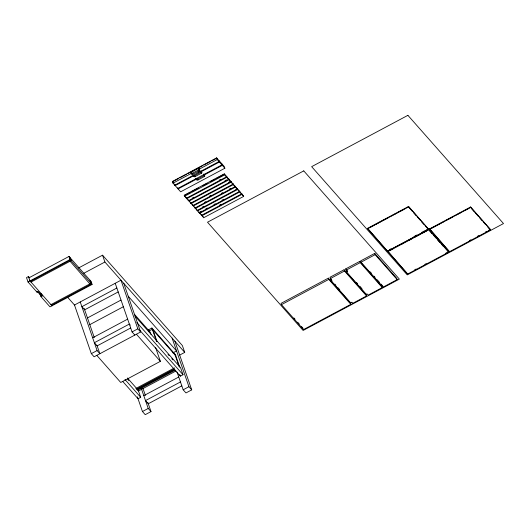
<?xml version="1.0" encoding="UTF-8"?>
<svg xmlns="http://www.w3.org/2000/svg" width="530" height="530" viewBox="0 0 530 530"><rect width="100%" height="100%" fill="white"/><g stroke="black" fill="none" stroke-linecap="round" stroke-linejoin="round"><path stroke-width="0.79" d="M172.422 181.472L216.624 157.887L218.393 159.888L218.976 161.577L174.768 185.156L173.005 183.161L172.422 181.472L173.012 182.393L172.873 181.982M172.641 181.717L178.438 178.623M179.889 177.855L186.408 174.37M187.858 173.602L194.377 170.123M195.828 169.348L202.354 165.87M203.798 165.095L210.324 161.617M211.775 160.842L216.843 158.139M190.807 172.462L198.704 168.249L199.644 169.931A0.914 0.563 -19.1 0 1 199.247 170.792L192.933 174.165A0.914 0.563 -19.1 0 1 191.747 174.138L190.807 172.462L191.747 174.138M173.005 183.161L191.164 173.476M199.055 169.262L217.214 159.576L218.976 161.577M191.396 173.124A0.914 0.563 -19.1 0 0 192.582 173.151L198.896 169.779A0.914 0.563 -19.1 0 0 199.293 168.918L199.644 169.931M197.988 172.223L199.426 171.455M174.774 184.473L175.158 185.599L193.317 175.914L193.907 176.583A0.914 0.563 -19.1 0 0 195.086 176.603L201.4 173.237A0.914 0.563 -19.1 0 0 201.798 172.369L201.446 171.356M200.863 170.693L201.215 171.707L219.367 162.021L221.918 164.903L177.709 188.488L175.158 185.599M193.907 176.583L193.556 175.569A0.914 0.563 -19.1 0 0 194.735 175.589L201.049 172.223A0.914 0.563 -19.1 0 0 201.526 171.488M177.709 187.805L178.1 188.932L196.259 179.246L196.849 179.909A0.914 0.563 -19.1 0 0 198.028 179.935L204.341 176.563A0.914 0.563 -19.1 0 0 204.739 175.702L203.798 174.019L204.388 174.688M204.149 175.032L222.308 165.347L224.859 168.235L180.65 191.814L178.1 188.932M196.259 179.246L195.908 178.232L196.498 178.895A0.914 0.563 -19.1 0 0 197.677 178.921L203.99 175.549A0.914 0.563 -19.1 0 0 204.394 175.205M29.547 277.746L28.474 276.534L26.5 277.587L28.024 281.986L37.04 292.196L38.226 291.56L42.148 295.998L40.962 296.634L40.095 294.634L37.372 291.54M28.905 277.846L69.006 256.454L91.041 281.397L92.094 284.438L49.979 306.844L40.962 296.634M184.221 195.239L224.323 173.847L226.085 175.847L226.436 176.861L186.335 198.253L184.221 195.239L184.818 196.16M184.44 195.49L187.355 193.934M188.812 193.152L190.27 192.377M191.734 191.602L193.192 190.82M194.649 190.045L198.293 188.097M202.665 185.765L207.044 183.433M210.688 181.485L215.061 179.153M216.518 178.371L223.084 174.873M184.573 196.252L224.674 174.86L226.436 176.861M29.726 280.145L29.388 280.807L29.865 280.555M92.094 284.438L70.059 259.495L28.024 281.986M219.188 180.18L220.646 179.398M30.429 281.417L70.53 260.025L69.476 256.984M226.827 177.305L186.726 198.697L188.494 200.691L228.596 179.299L226.476 176.291L228.596 179.299M31.018 282.086L71.119 260.694L70.066 257.653M192.178 198.18L193.635 197.398M224.992 180.677L226.449 179.895M188.885 201.135L228.986 179.743L230.749 181.744L190.648 203.136L188.534 200.121M228.602 182.34L230.788 181.174L232.909 184.182L192.807 205.574L190.687 202.566M191.038 203.58L231.146 182.188L232.909 184.182M209.615 196.06L211.073 195.278M193.198 206.018L233.299 184.625L235.062 186.626L194.96 208.018L192.847 205.004M78.566 267.975L102.535 255.182L182.366 345.553L184.731 352.384L179.65 355.093M204.481 202.387L205.938 201.612M221.248 193.443L222.713 192.668M229.271 189.164L230.729 188.388M195.351 208.462L235.459 187.07L237.221 189.064L197.12 210.456L195 207.449L197.12 210.456M202.261 207.164L203.719 206.389M235.804 189.27L237.261 188.494L239.374 191.509L199.273 212.901L197.511 210.9L237.612 189.508L239.374 191.509M39.982 294.494L41.168 293.865M40.611 295.621L41.797 294.985L42.148 295.998M83.833 273.255L104.9 262.012L184.731 352.384M200.042 211.94L201.506 211.159M205.878 208.827L207.336 208.052M213.901 204.547L215.359 203.772M221.918 200.274L223.375 199.492M199.664 213.345L239.772 191.953L241.534 193.947L201.433 215.339L199.313 212.331L199.538 212.576M219.698 205.044L221.156 204.269M201.824 215.783L241.925 194.391L243.687 196.391L203.586 217.784L201.473 214.769M50.933 304.637L91.034 283.239L89.981 280.198M51.523 305.3L91.624 283.908L90.57 280.867M116.858 288.022L81.885 306.678L84.667 309.825L118.183 291.95M87.529 317.914L120.946 300.086M89.603 324.744L123.464 306.678M92.657 337.782L127.631 319.133M130.665 327.997L97.149 345.871L94.367 342.725L129.34 324.069L130.267 325.115M91.319 353.642L94.108 356.796L140.602 331.992L137.82 328.839L120.979 280.211L74.485 305.015L91.319 353.642L97.083 350.568L99.865 353.722L96.93 345.229M115.215 283.285L132.056 331.912L137.82 328.839M148.254 329.945L151.891 328.004L175.397 354.623L179.769 367.244M148.691 331.217L152.329 329.276L175.841 355.888M367.522 228.357L408.57 206.455L428.366 228.874L428.512 229.278L387.457 251.174L367.522 228.357L387.457 251.174M369.688 227.589L374.061 225.257M375.518 224.481L382.084 220.977M383.541 220.202L387.914 217.87M391.557 215.922L393.015 215.147M394.479 214.365L395.936 213.59M397.394 212.808L398.851 212.033M400.309 211.258L403.953 209.31M367.661 228.761L408.709 206.866L428.512 229.278M172.926 352.881L176.556 350.94L128.214 296.21M155.601 347.567L160.371 361.341L120.747 382.481L96.791 355.358M328.368 278.124L281.039 303.372L281.476 304.644L303.511 329.587L350.847 304.339L350.403 303.067L328.368 278.124L328.812 279.389L350.847 304.339M330.892 280.436L350.535 302.676L351.33 302.252L352.423 303.498L366.555 295.959L366.117 294.687L344.083 269.743L329.952 277.276L331.681 280.012L330.892 280.436L330.455 279.164L332.091 281.019M347.395 271.638L345.659 268.895L359.791 261.363L381.825 286.306L382.262 287.578L368.131 295.117L367.038 293.872L366.25 294.296L346.6 272.056L346.163 270.784L346.951 270.366L347.395 271.638L346.6 272.056M374.71 253.4L360.579 260.939L361.016 262.211L383.058 287.154L397.182 279.621L396.745 278.349L374.71 253.4L375.147 254.672L397.182 279.621M281.476 304.644L328.812 279.389M330.389 278.548L344.52 271.015L366.555 295.959M346.097 270.168L360.228 262.635L382.262 287.578M361.016 262.211L375.147 254.672M389.477 249.617L390.921 248.848M413.963 236.559L416.845 235.022M421.887 232.332L424.768 230.795M426.206 230.027L428.366 228.874M387.708 251.213L428.763 229.318L448.559 251.73L448.705 252.134L407.65 274.036L387.708 251.213L407.65 274.036M429.552 228.894L470.6 206.998L490.402 229.41L490.542 229.821L449.493 251.717L429.552 228.894L449.493 251.717M390.61 250.061L393.525 248.504M400.812 244.615L403.734 243.058M408.835 240.335L411.75 238.778M414.672 237.228L419.773 234.505M422.688 232.948L427.796 230.225M431.718 228.132L436.091 225.8M437.548 225.018L441.199 223.077M442.656 222.295L444.113 221.52M445.571 220.738L447.028 219.963M448.486 219.188L452.13 217.24M456.509 214.908L460.881 212.576M464.525 210.629L468.904 208.297M387.854 251.618L428.902 229.722L448.705 252.134M429.691 229.298L470.739 207.402L490.542 229.821M135.819 388.51L174.463 367.893M136.409 389.179L174.324 368.953M136.879 389.709L174.794 369.483M137.535 389.437L137.767 390.113L175.158 370.172M175.9 371.007L138.509 390.948L137.767 390.113M127.405 377.976L138.27 390.272L140.708 397.308L138.025 398.739L122.814 381.52M143.789 395.665L178.756 377.009M139.595 330.051L180.339 376.167L183.022 374.736L180.584 367.701L134.958 316.046M180.465 381.944L145.498 400.6L148.281 403.754L181.797 385.873M142.451 411.525L148.214 408.444L150.997 411.598L145.233 414.672L142.451 411.525L137.369 396.857M183.181 389.795L188.945 386.721L191.727 389.868L185.97 392.942L183.181 389.795L177.033 372.04M414.712 269.79L416.156 269.021M424.795 264.41L426.239 263.642M445.684 253.267L448.559 251.73M469.514 240.554L470.958 239.785M477.437 236.327L478.875 235.558M485.361 232.1L486.798 231.332M488.243 230.563L490.402 229.41M471.839 208.959L474.522 212M475.602 213.219L478.285 216.253M479.895 218.082L482.042 220.513M483.651 222.335L485.261 224.157M487.951 227.198L489.024 228.41M412.492 211.463L408.199 206.601L408.332 206.978M413.566 212.676L416.255 215.717M417.865 217.538L420.012 219.97M421.622 221.792L423.768 224.223M425.915 226.654L426.994 227.873M429.466 230.669L432.149 233.71M433.759 235.532L435.905 237.963M437.522 239.792L439.668 242.223M441.815 244.655L443.425 246.477M370.251 271.89L371.325 273.109M374.014 276.15L375.088 277.369M377.241 279.8L379.387 282.232M381.004 284.06L382.614 285.882L383.058 287.154M345.659 268.895L346.951 270.366M356.531 282.523L357.624 283.755M359.804 286.226L361.99 288.698M334.821 284.106L335.907 285.339M338.094 287.81L339.73 289.665M201.215 171.707L201.798 172.369M293.938 317.974L295.011 319.192M297.701 322.233L299.311 324.055M301.457 326.493L303.074 328.315M192.019 204.07L190.906 202.811M200.645 213.828L199.677 212.981M203.235 216.77L201.691 215.021M134.514 314.383L150.301 332.264L151.096 334.556M168.01 354.384L169.083 355.603M171.773 358.644L172.846 359.863M136.846 322.465L183.022 374.736M70.848 259.912L70.609 259.64L70.987 260.316M90.763 282.457L91.14 283.133L90.902 282.861M136.415 334.225L160.371 361.341M89.848 283.875L69.801 260.945M132.056 331.912L134.839 335.066M67.701 297.337L74.809 305.386M127.737 379.361L128.81 380.573M124.954 379.473L140.708 397.308M51.993 305.83L29.958 280.887L28.474 276.534M41.174 294.143L42.241 295.356M489.561 229.02L489.693 229.397M470.6 206.998L470.739 207.402M470.229 207.137L470.362 207.515M428.763 229.318L428.902 229.722M428.392 229.457L428.525 229.834M427.531 228.483L427.657 228.861M408.57 206.455L408.709 206.866M359.791 261.363L360.228 262.635M344.083 269.743L344.52 271.015M351.986 302.226L352.423 303.498M243.687 196.391L241.574 193.377L241.925 194.391M241.534 193.947L239.421 190.939L239.772 191.953M237.261 188.494L237.612 189.508M237.221 189.064L235.101 186.056L235.459 187.07M235.062 186.626L232.948 183.612L233.299 184.625M230.788 181.174L231.146 182.188M230.749 181.744L228.635 178.729L228.986 179.743M224.859 168.235L224.269 166.546L221.726 163.657L222.308 165.347M221.918 164.903L221.335 163.214L218.784 160.332L219.367 162.021M224.323 173.847L224.674 174.86M216.624 157.887L217.214 159.576M203.99 175.549L204.341 176.563M201.049 172.223L201.4 173.237M198.896 169.779L199.247 170.792M197.677 178.921L198.028 179.935M196.498 178.895L196.849 179.909M194.735 175.589L195.086 176.603M192.582 173.151L192.933 174.165M198.922 211.887L199.273 212.901M197.617 210.403L197.756 210.807L197.379 210.138M194.609 207.005L194.96 208.018M193.066 205.256L193.205 205.66M192.456 204.56L192.807 205.574M190.297 202.122L190.648 203.136M188.143 199.677L188.494 200.691M186.593 197.928L186.739 198.333M185.984 197.24L186.335 198.253M174.377 184.029L174.768 185.156M174.893 341.24L191.727 389.868M172.104 338.094L188.945 386.721M175.105 355.054L179.034 366.409M179.796 374.604L180.339 376.167M153.064 330.11L156.999 341.459M151.891 328.004L156.522 341.386M123.762 283.365L140.602 331.992M102.535 255.182L104.9 262.012M142.981 388.444L145.386 395.393M147.791 402.336L150.997 411.598M141.265 388.377L148.214 408.444M69.006 256.454L70.059 259.495M84.197 308.473L94.254 337.511M80.242 301.941L97.083 350.568M51.821 305.412L51.953 305.79M36.689 291.182L37.04 292.196M303.756 170.879L207.508 222.222L303.114 330.455L399.362 279.111L303.756 170.879M407.895 115.328L311.647 166.665L407.252 274.898L503.5 223.561L407.895 115.328"/></g></svg>
